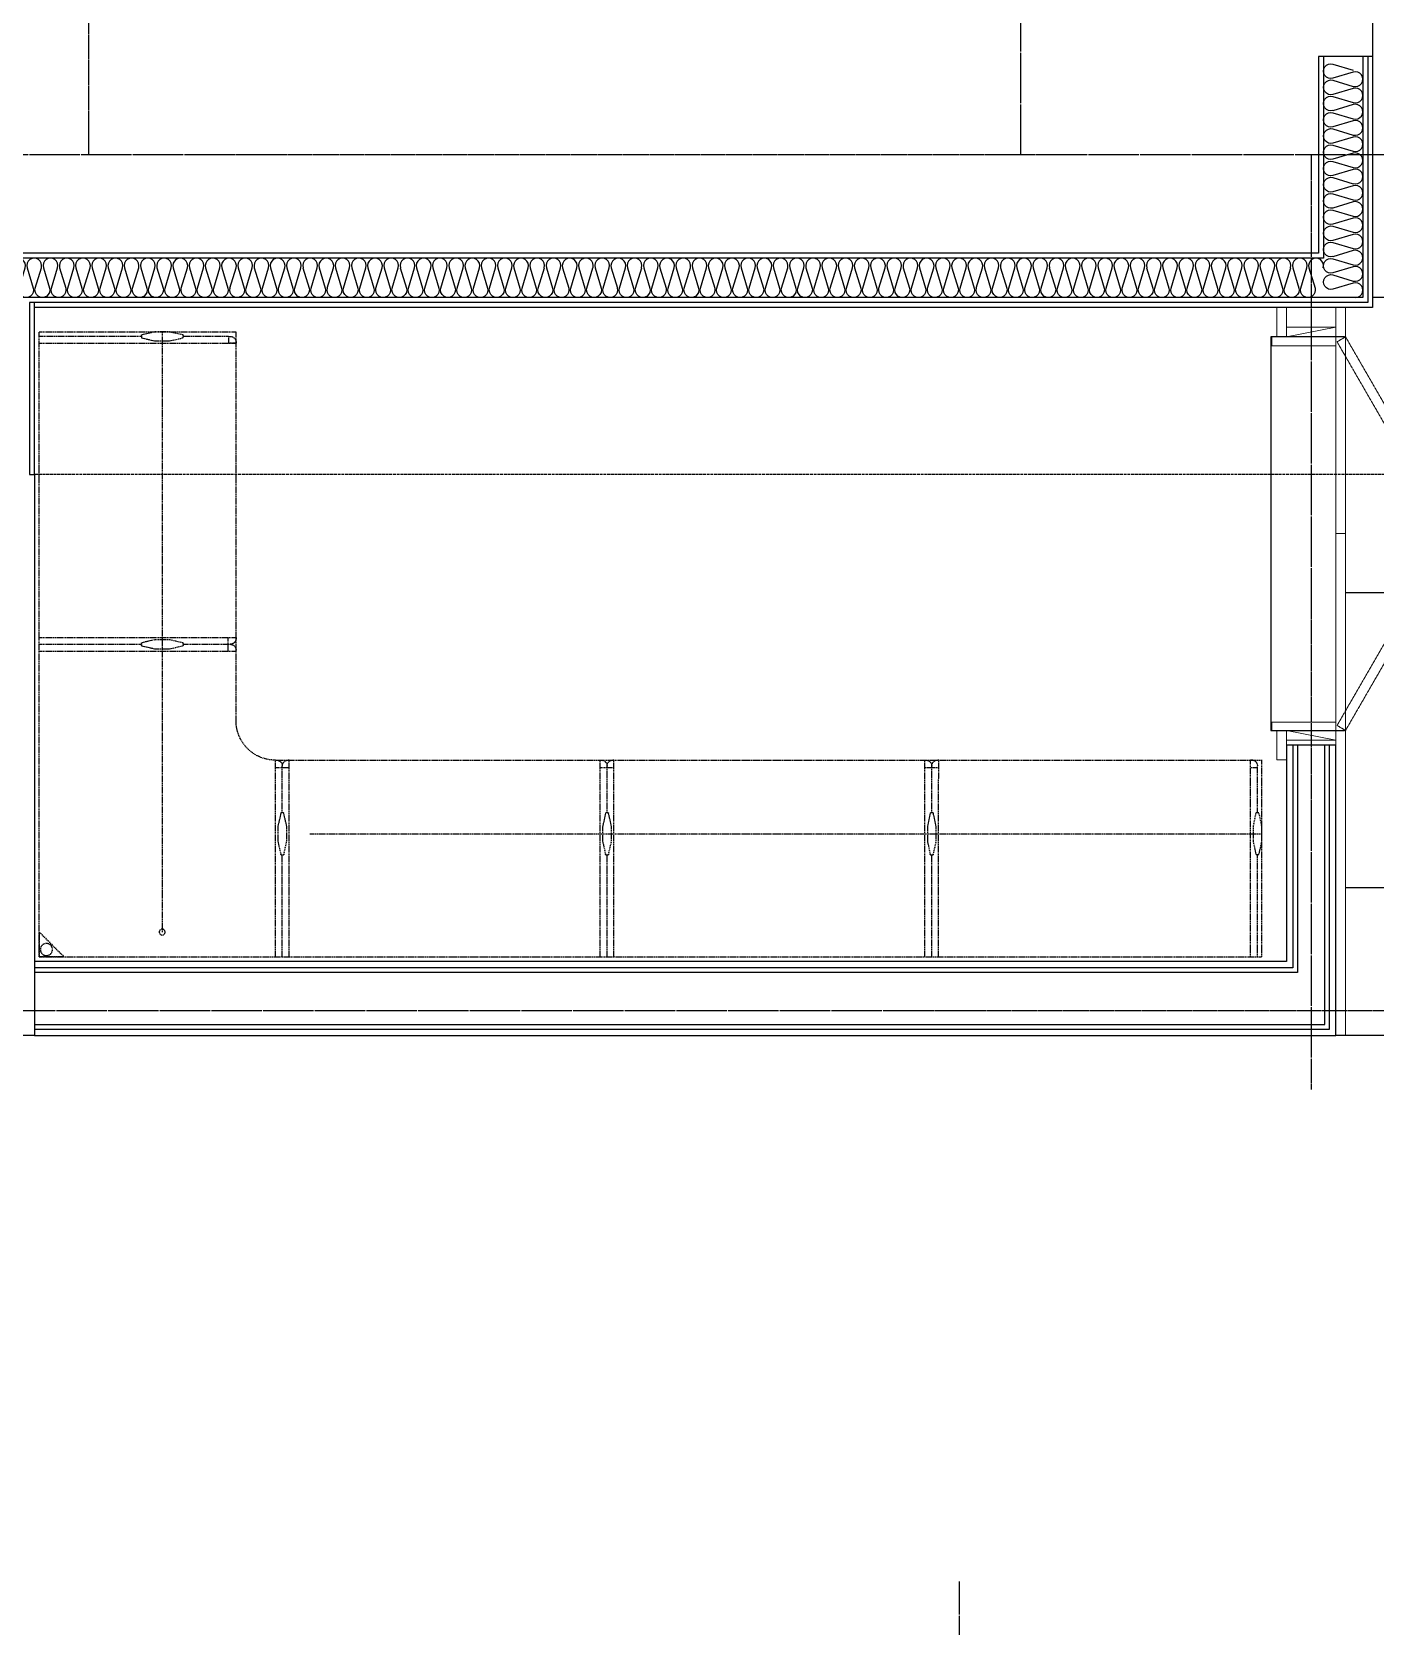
# Model space of a CAD drawing. Header units: millimetres. Extents: x 18456 to 179493, y -203649 to 469211.
# Drawn here: x 109825 to 112555, y 122568 to 125809 of the extents above; entities that cross this region are included whole.
import ezdxf

# ---------------------------------------------------------------- set-up
doc = ezdxf.new("R2010")
doc.units = ezdxf.units.MM
for name, pattern in [('X-평면도(기본형)$0$-HID', [2.5, 1.5, -1]), ('X-평면도(기본형)$0$CEN', [52.5, 50, -1, 0.5, -1]), ('X-평면도(기본형)$0$DASH', [0.35, 0.25, -0.1]), ('X-평면도(기본형)$0$HID2', [7.5, 6, -1.5]), ('X-평면도(기본형)$0$x-ref_plan S1$0$HID', [2.3, 1.5, -0.8])]:
    doc.linetypes.add(name, pattern=pattern)
for name, color, linetype, true_color in [('X-평면도(기본형)$0$4GYP', 4, 'Continuous', 0x00ffff), ('X-평면도(기본형)$0$7GYP', 7, 'Continuous', 0x000000), ('X-평면도(기본형)$0$CEN', 1, 'X-평면도(기본형)$0$CEN', 0xff0000), ('X-평면도(기본형)$0$FUR-KIT', 6, 'Continuous', 0xff00ff), ('X-평면도(기본형)$0$I-FL-FUR(S)', 1, 'X-평면도(기본형)$0$-HID', 0xff0000), ('X-평면도(기본형)$0$INS', 9, 'Continuous', 0x808080), ('X-평면도(기본형)$0$INSUL', 9, 'Continuous', 0x808080), ('X-평면도(기본형)$0$LV', 4, 'Continuous', 0x00ffff), ('X-평면도(기본형)$0$TIL', 5, 'Continuous', 0x0000ff), ('X-평면도(기본형)$0$UIS', 7, 'X-평면도(기본형)$0$HID2', 0x000000), ('X-평면도(기본형)$0$W1', 2, 'Continuous', 0xffff00)]:
    doc.layers.add(name, color=color, linetype=linetype, true_color=true_color)
doc.layers.add('X-평면도(기본형)$0$FUR-FIX', color=6, linetype='Continuous', lineweight=9, true_color=0xff00ff)

# ---------------------------------------------------------------- blocks, each defined once
blk = doc.blocks.new('X-평면도(기본형)$0$A$C610442A9')
at = {"layer": 'X-평면도(기본형)$0$I-FL-FUR(S)', "color": 1, "linetype": 'X-평면도(기본형)$0$DASH', "ltscale": 10, "true_color": 0xff0000}
for p, q in [((0, 0), (0, 2484.9)), ((0, 2484.9), (400, 2484.9)), ((0, 2475.9), (207.5, 2475.9)), ((207.5, 2473.3), (207.5, 2478.5)), ((207.9, 2479), (235, 2484.9)), ((235, 2466.9), (207.9, 2472.8)), ((235, 2484.9), (265, 2484.9)), ((265, 2466.9), (235, 2466.9)), ((249.6, 550, 3), (250, 2484.9)), ((265, 2484.9), (292.1, 2479)), ((292.1, 2472.8), (265, 2466.9)), ((292.5, 2478.5), (292.5, 2473.3)), ((292.5, 2475.9), (388, 2475.9)), ((384, 2475.9), (384, 2461.9)), ((399.6, 480, 8.2), (399.8, 2484.9)), ((400, 2461.9), (400, 2463.9)), ((0, 2461.9), (400, 2461.9)), ((-0.4, 1827.9, 33), (399.6, 1828, 8.2)), ((207.1, 1811.4, 8.2), (207.1, 1816.6, 8.2)), ((207.4, 1817.1, 8.2), (234.6, 1823, 8.2)), ((234.6, 1823, 8.2), (264.6, 1823, 8.2)), ((264.6, 1823, 8.2), (291.7, 1817.1, 8.2)), ((292.1, 1816.6, 8.2), (292.1, 1811.4, 8.2)), ((383.6, 1828, 8.2), (383.6, 1800, 8.2)), ((399.6, 1828, 8.2), (399.6, 1826, 8.2)), ((-0.4, 1813.9, 33), (207.1, 1814, 8.2)), ((-0.4, 1799.9, 33), (399.6, 1800, 8.2)), ((234.6, 1805, 8.2), (207.4, 1810.9, 8.2)), ((264.6, 1805, 8.2), (234.6, 1805, 8.2)), ((291.7, 1810.9, 8.2), (264.6, 1805, 8.2)), ((292.1, 1814, 8.2), (387.6, 1814, 8.2)), ((399.6, 1800, 8.2), (399.6, 1802, 8.2)), ((-0.4, 1167.9, 33), (399.6, 1168, 8.2)), ((383.6, 1168, 8.2), (383.6, 1140, 8.2)), ((399.6, 1168, 8.2), (399.6, 1166, 8.2)), ((-0.4, 1153.9, 33), (207.1, 1154, 8.2)), ((-0.4, 1139.9, 33), (399.6, 1140, 8.2)), ((207.1, 1151.4, 8.2), (207.1, 1156.6, 8.2)), ((207.4, 1157.1, 8.2), (234.6, 1163, 8.2)), ((234.6, 1145, 8.2), (207.4, 1150.9, 8.2)), ((234.6, 1163, 8.2), (264.6, 1163, 8.2)), ((264.6, 1145, 8.2), (234.6, 1145, 8.2)), ((264.6, 1163, 8.2), (291.7, 1157.1, 8.2)), ((291.7, 1150.9, 8.2), (264.6, 1145, 8.2)), ((292.1, 1156.6, 8.2), (292.1, 1151.4, 8.2)), ((292.1, 1154, 8.2), (387.6, 1154, 8.2)), ((399.6, 1140, 8.2), (399.6, 1142, 8.2)), ((-0.4, 507.9, 33), (399.6, 508, 8.2)), ((-0.4, 493.9, 33), (207.1, 494, 8.2)), ((207.1, 491.4, 8.2), (207.1, 496.6, 8.2)), ((207.4, 497.1, 8.2), (234.6, 503, 8.2)), ((234.6, 485, 8.2), (207.4, 490.9, 8.2)), ((234.6, 503, 8.2), (264.6, 503, 8.2)), ((264.6, 503, 8.2), (291.7, 497.1, 8.2)), ((291.7, 490.9, 8.2), (264.6, 485, 8.2)), ((292.1, 496.6, 8.2), (292.1, 491.4, 8.2)), ((292.1, 494, 8.2), (387.6, 494, 8.2)), ((383.6, 508, 8.2), (383.6, 480, 8.2)), ((399.6, 508, 8.2), (399.6, 506, 8.2)), ((-0.4, 479.9, 33), (399.6, 480, 8.2)), ((264.6, 485, 8.2), (234.6, 485, 8.2)), ((399.6, 480, 8.2), (399.6, 482, 8.2)), ((479.5, 400, 11.4), (1270, 400, 24.8)), ((621.1, 0, 37.2), (621, 400, 12.4)), ((621, 400, 12.4), (623, 400, 12.4)), ((649, 400, 12.4), (647, 400, 12.4)), ((649.1, 0, 37.2), (649, 400, 12.4)), ((1247, 400), (1247, 384.5)), ((1249, 400), (1247, 400)), ((1247, 0), (1247, 400)), ((1270, 0), (1270, 400)), ((621, 384, 12.4), (649, 384, 12.4)), ((635, 292.5, 12.4), (635, 388, 12.4)), ((1261, 384.5), (1247, 384.5)), ((1261, 384.5), (1261, 388)), ((1261, 384.5), (1261, 292.5)), ((626, 265, 12.4), (631.9, 292.1, 12.4)), ((632.4, 292.5, 12.4), (637.6, 292.5, 12.4)), ((638.1, 292.1, 12.4), (644, 265, 12.4)), ((1252, 265), (1257.9, 292.1)), ((1258.4, 292.5), (1263.6, 292.5)), ((1264.1, 292.1), (1270, 265)), ((626, 235, 12.4), (626, 265, 12.4)), ((644, 265, 12.4), (644, 235, 12.4)), ((1252, 235), (1252, 265)), ((1270, 265), (1270, 235)), ((1270, 249.8), (50, 249.8)), ((631.9, 207.9, 12.4), (626, 235, 12.4)), ((644, 235, 12.4), (638.1, 207.9, 12.4)), ((1257.9, 207.9), (1252, 235)), ((1270, 235), (1264.1, 207.9)), ((637.6, 207.5, 12.4), (632.4, 207.5, 12.4)), ((635.1, 0, 37.1), (635, 207.5, 12.4)), ((1263.6, 207.5), (1258.4, 207.5)), ((1261, 207.5), (1261, 0)), ((50, 0), (0, 50)), ((0, 50), (0, 0)), ((0, 0), (1270, 0, 24.8)), ((50, 0), (0, 0))]:
    blk.add_line(p, q, dxfattribs=at)
for centre, radius in [((50, 249.8), 6), ((14.5, 14.5), 12.3)]:
    blk.add_circle(centre, radius, dxfattribs=at)
for centre, radius, start, end in [((208, 2478.5), 0.5, 102.308, 180), ((208, 2473.3), 0.5, 180, 257.692), ((292, 2478.5), 0.5, 0, 77.692), ((292, 2473.3), 0.5, 282.308, 0), ((388, 2463.9), 12, 0, 90), ((207.6, 1816.6, 8.2), 0.5, 102.308, 180), ((291.6, 1816.6, 8.2), 0.5, 0, 77.692), ((387.6, 1826, 8.2), 12, 270, 0), ((207.6, 1811.4, 8.2), 0.5, 180, 257.692), ((291.6, 1811.4, 8.2), 0.5, 282.308, 0), ((387.6, 1802, 8.2), 12, 0, 90), ((207.6, 1156.6, 8.2), 0.5, 102.308, 180), ((207.6, 1151.4, 8.2), 0.5, 180, 257.692), ((291.6, 1156.6, 8.2), 0.5, 0, 77.692), ((291.6, 1151.4, 8.2), 0.5, 282.308, 0), ((387.6, 1166, 8.2), 12, 270, 0), ((387.6, 1142, 8.2), 12, 0, 90), ((207.6, 496.6, 8.2), 0.5, 102.308, 180), ((207.6, 491.4, 8.2), 0.5, 180, 257.692), ((291.6, 496.6, 8.2), 0.5, 0, 77.692), ((291.6, 491.4, 8.2), 0.5, 282.308, 0), ((387.6, 506, 8.2), 12, 270, 0), ((387.6, 482, 8.2), 12, 0, 90), ((623, 388, 12.4), 12, 0, 90), ((647, 388, 12.4), 12, 90, 180), ((1249, 388), 12, 0, 90), ((632.4, 292, 12.4), 0.5, 90, 167.692), ((637.6, 292, 12.4), 0.5, 12.308, 90), ((1258.4, 292), 0.5, 90, 167.692), ((1263.6, 292), 0.5, 12.308, 90), ((632.4, 208, 12.4), 0.5, 192.308, 270), ((637.6, 208, 12.4), 0.5, 270, 347.692), ((1258.4, 208), 0.5, 192.308, 270), ((1263.6, 208), 0.5, 270, 347.692)]:
    blk.add_arc(centre, radius, start, end, dxfattribs=at)
at = {"layer": 'X-평면도(기본형)$0$I-FL-FUR(S)', "color": 1, "linetype": 'X-평면도(기본형)$0$DASH', "ltscale": 10, "true_color": 0xff0000, "extrusion": (-0.032661, 0.006835, 0.999443)}
blk.add_arc((-568, 371.2, -1.5), 80, 281.814, 11.814, dxfattribs=at)
blk = doc.blocks.new('X-평면도(기본형)$0$A$C04B05B29')
at = {"layer": 'X-평면도(기본형)$0$FUR-FIX', "color": 6, "true_color": 0xff00ff}
for p, q in [((-803, 0, 0), (-803, -130, 0)), ((-38, -130, 0), (-38, 0, 0)), ((-20, -130, 0), (-20, 20, 0)), ((-20, -100, 0), (0, 0)), ((-820, -100, 0), (-840, 0)), ((-880, -100, 0), (-880, -120, 0)), ((-880, -100, 0), (-820, -100, 0)), ((-880, -120, 0), (-820, -120, 0)), ((40, -100, 0), (-20, -100, 0)), ((40, -120, 0), (-20, -120, 0)), ((40, -100, 0), (40, -120, 0)), ((-803, -130, 0), (-820, -130, 0)), ((-20, -130, 0), (-38, -130, 0))]:
    blk.add_line(p, q, dxfattribs=at)
at = {"layer": 'X-평면도(기본형)$0$FUR-FIX', "color": 1, "linetype": 'X-평면도(기본형)$0$x-ref_plan S1$0$HID', "ltscale": 0.5, "true_color": 0xff0000}
for points in [[(-810, 2.7), (-820, 20), (-473.6, 220), (-463.6, 202.7)], [(-30, 2.7), (-20, 20), (-366.4, 220), (-376.4, 202.7)]]:
    blk.add_lwpolyline(points, close=True, dxfattribs=at)
at = {"layer": 'X-평면도(기본형)$0$FUR-FIX', "color": 6, "true_color": 0xff00ff}
for points in [[(-820, 0), (-820, 20), (-1440, 20), (-1440, 0)], [(40, 20), (40, 0), (-20, 0), (-20, 20)], [(-20, -100), (-20, 0), (0, 0), (0, -100)], [(-820, -100), (-820, 0), (-840, 0), (-840, -100)]]:
    blk.add_lwpolyline(points, close=True, dxfattribs=at)
at = {"layer": 'X-평면도(기본형)$0$FUR-FIX', "color": 8, "ltscale": 20, "true_color": 0x808080}
for points in [[(-820, 20), (-420, 20), (-420, 0), (-820, 0)], [(-20, 20), (-420, 20), (-420, 0), (-20, 0)]]:
    blk.add_lwpolyline(points, close=True, dxfattribs=at)
at = {"layer": 'X-평면도(기본형)$0$FUR-KIT', "linetype": 'Continuous'}
for p, q in [((-820, -132, 0), (-820, 18, 0)), ((-20, 18, 0), (-20, -132, 0)), ((-20, -132, 0), (-820, -132, 0))]:
    blk.add_line(p, q, dxfattribs=at)
blk = doc.blocks.new('X-평면도(기본형)$0$is3')
at = {"layer": 'X-평면도(기본형)$0$INS'}
for points in [[(0, -350), (0, 0), (10, 0)], [(200, -350), (200, 0), (190, 0)]]:
    blk.add_lwpolyline(points, dxfattribs=at)
at = {"layer": 'X-평면도(기본형)$0$W1'}
for points in [[(10, 0), (10, -350), (0, -350)], [(190, 0), (190, -350), (200, -350)]]:
    blk.add_lwpolyline(points, dxfattribs=at)
blk = doc.blocks.new('U137 (X-평면도(기본형)$0$ins-l)')
at = {"layer": 'X-평면도(기본형)$0$INSUL', "color": 8, "true_color": 0x808080}
for p, q in [((36.9, 24.2), (21.4, 75.8)), ((57.5, 75.8), (42, 24.2)), ((78.1, 24.2), (62.6, 75.8)), ((98.7, 75.8), (83.2, 24.2)), ((119.3, 24.2), (103.8, 75.8)), ((139.9, 75.8), (124.5, 24.2)), ((160.5, 24.2), (145.1, 75.8)), ((181.1, 75.8), (165.7, 24.2)), ((201.7, 24.2), (186.3, 75.8)), ((222.3, 75.8), (206.9, 24.2)), ((243, 24.2), (227.5, 75.8)), ((263.6, 75.8), (248.1, 24.2)), ((284.2, 24.2), (268.7, 75.8)), ((304.8, 75.8), (289.3, 24.2)), ((325.4, 24.2), (309.9, 75.8)), ((346, 75.8), (330.6, 24.2)), ((366.6, 24.2), (351.2, 75.8)), ((387.2, 75.8), (371.8, 24.2)), ((407.8, 24.2), (392.4, 75.8)), ((428.4, 75.8), (413, 24.2)), ((449.1, 24.2), (433.6, 75.8)), ((469.7, 75.8), (454.2, 24.2)), ((490.3, 24.2), (474.8, 75.8)), ((510.9, 75.8), (495.4, 24.2)), ((531.5, 24.2), (516, 75.8)), ((552.1, 75.8), (536.6, 24.2)), ((572.7, 24.2), (557.3, 75.8)), ((593.3, 75.8), (577.9, 24.2))]:
    blk.add_line(p, q, dxfattribs=at)
at = {"layer": 'X-평면도(기본형)$0$INSUL', "color": 8, "true_color": 0x808080, "extrusion": (0, 0, -1)}
for centre in [(-39.4, 81.2), (-80.7, 81.2), (-121.9, 81.2), (-163.1, 81.2), (-204.3, 81.2), (-245.5, 81.2), (-286.8, 81.2), (-328, 81.2), (-369.2, 81.2), (-410.4, 81.2), (-451.6, 81.2), (-492.9, 81.2), (-534.1, 81.2), (-575.3, 81.2)]:
    blk.add_arc(centre, 18.8, 343.3008, 196.6992, dxfattribs=at)
at = {"layer": 'X-평면도(기본형)$0$INSUL', "color": 8, "true_color": 0x808080}
for centre in [(18.8, 18.8), (60, 18.8), (101.3, 18.8), (142.5, 18.8), (183.7, 18.8), (224.9, 18.8), (266.1, 18.8), (307.4, 18.8), (348.6, 18.8), (389.8, 18.8), (431, 18.8), (472.2, 18.8), (513.5, 18.8), (554.7, 18.8)]:
    blk.add_arc(centre, 18.8, 163.3008, 16.6992, dxfattribs=at)
blk = doc.blocks.new('U153 (X-평면도(기본형)$0$ins-l)')
at = {"layer": 'X-평면도(기본형)$0$INSUL', "color": 8, "true_color": 0x808080}
for p, q in [((36.9, 24.2), (21.4, 75.8)), ((57.5, 75.8), (42, 24.2)), ((78.1, 24.2), (62.6, 75.8)), ((98.7, 75.8), (83.2, 24.2)), ((119.3, 24.2), (103.8, 75.8)), ((139.9, 75.8), (124.5, 24.2)), ((160.5, 24.2), (145.1, 75.8)), ((181.1, 75.8), (165.7, 24.2)), ((201.7, 24.2), (186.3, 75.8)), ((222.3, 75.8), (206.9, 24.2)), ((243, 24.2), (227.5, 75.8)), ((263.6, 75.8), (248.1, 24.2)), ((284.2, 24.2), (268.7, 75.8)), ((304.8, 75.8), (289.3, 24.2)), ((325.4, 24.2), (309.9, 75.8)), ((346, 75.8), (330.6, 24.2)), ((366.6, 24.2), (351.2, 75.8)), ((387.2, 75.8), (371.8, 24.2)), ((407.8, 24.2), (392.4, 75.8)), ((428.4, 75.8), (413, 24.2)), ((449.1, 24.2), (433.6, 75.8)), ((469.7, 75.8), (454.2, 24.2)), ((490.3, 24.2), (474.8, 75.8)), ((510.9, 75.8), (495.4, 24.2)), ((531.5, 24.2), (516, 75.8)), ((552.1, 75.8), (536.6, 24.2)), ((572.7, 24.2), (557.3, 75.8)), ((593.3, 75.8), (577.9, 24.2)), ((613.9, 24.2), (598.5, 75.8)), ((634.5, 75.8), (619.1, 24.2)), ((655.2, 24.2), (639.7, 75.8)), ((675.8, 75.8), (660.3, 24.2)), ((696.4, 24.2), (680.9, 75.8)), ((717, 75.8), (701.5, 24.2)), ((737.6, 24.2), (722.1, 75.8)), ((758.2, 75.8), (742.7, 24.2)), ((778.8, 24.2), (763.4, 75.8)), ((799.4, 75.8), (784, 24.2)), ((820, 24.2), (804.6, 75.8)), ((840.6, 75.8), (825.2, 24.2)), ((861.3, 24.2), (845.8, 75.8)), ((881.9, 75.8), (866.4, 24.2)), ((902.5, 24.2), (887, 75.8)), ((923.1, 75.8), (907.6, 24.2)), ((943.7, 24.2), (928.2, 75.8)), ((964.3, 75.8), (948.8, 24.2)), ((984.9, 24.2), (969.5, 75.8)), ((1005.5, 75.8), (990.1, 24.2)), ((1026.1, 24.2), (1010.7, 75.8)), ((1046.7, 75.8), (1031.3, 24.2)), ((1067.4, 24.2), (1051.9, 75.8)), ((1088, 75.8), (1072.5, 24.2)), ((1108.6, 24.2), (1093.1, 75.8)), ((1129.2, 75.8), (1113.7, 24.2)), ((1149.8, 24.2), (1134.3, 75.8)), ((1170.4, 75.8), (1154.9, 24.2)), ((1191, 24.2), (1175.6, 75.8)), ((1211.6, 75.8), (1196.2, 24.2)), ((1232.2, 24.2), (1216.8, 75.8)), ((1252.8, 75.8), (1237.4, 24.2)), ((1273.5, 24.2), (1258, 75.8)), ((1294.1, 75.8), (1278.6, 24.2)), ((1314.7, 24.2), (1299.2, 75.8)), ((1335.3, 75.8), (1319.8, 24.2)), ((1355.9, 24.2), (1340.4, 75.8)), ((1376.5, 75.8), (1361, 24.2)), ((1397.1, 24.2), (1381.7, 75.8)), ((1417.7, 75.8), (1402.3, 24.2)), ((1438.3, 24.2), (1422.9, 75.8)), ((1458.9, 75.8), (1443.5, 24.2)), ((1479.5, 24.2), (1464.1, 75.8)), ((1500.2, 75.8), (1484.7, 24.2)), ((1520.8, 24.2), (1505.3, 75.8)), ((1541.4, 75.8), (1525.9, 24.2)), ((1562, 24.2), (1546.5, 75.8)), ((1582.6, 75.8), (1567.1, 24.2)), ((1603.2, 24.2), (1587.8, 75.8)), ((1623.8, 75.8), (1608.4, 24.2)), ((1644.4, 24.2), (1629, 75.8)), ((1665, 75.8), (1649.6, 24.2)), ((1685.6, 24.2), (1670.2, 75.8)), ((1706.3, 75.8), (1690.8, 24.2)), ((1726.9, 24.2), (1711.4, 75.8)), ((1747.5, 75.8), (1732, 24.2)), ((1768.1, 24.2), (1752.6, 75.8)), ((1788.7, 75.8), (1773.2, 24.2)), ((1809.3, 24.2), (1793.8, 75.8)), ((1829.9, 75.8), (1814.5, 24.2)), ((1850.5, 24.2), (1835.1, 75.8)), ((1871.1, 75.8), (1855.7, 24.2)), ((1891.7, 24.2), (1876.3, 75.8)), ((1912.4, 75.8), (1896.9, 24.2)), ((1933, 24.2), (1917.5, 75.8)), ((1953.6, 75.8), (1938.1, 24.2)), ((1974.2, 24.2), (1958.7, 75.8)), ((1994.8, 75.8), (1979.3, 24.2)), ((2015.4, 24.2), (1999.9, 75.8)), ((2036, 75.8), (2020.6, 24.2)), ((2056.6, 24.2), (2041.2, 75.8)), ((2077.2, 75.8), (2061.8, 24.2)), ((2097.8, 24.2), (2082.4, 75.8)), ((2118.5, 75.8), (2103, 24.2)), ((2139.1, 24.2), (2123.6, 75.8)), ((2159.7, 75.8), (2144.2, 24.2)), ((2180.3, 24.2), (2164.8, 75.8)), ((2200.9, 75.8), (2185.4, 24.2)), ((2221.5, 24.2), (2206, 75.8)), ((2242.1, 75.8), (2226.7, 24.2)), ((2262.7, 24.2), (2247.3, 75.8)), ((2283.3, 75.8), (2267.9, 24.2)), ((2303.9, 24.2), (2288.5, 75.8)), ((2324.6, 75.8), (2309.1, 24.2)), ((2345.2, 24.2), (2329.7, 75.8)), ((2365.8, 75.8), (2350.3, 24.2)), ((2386.4, 24.2), (2370.9, 75.8)), ((2407, 75.8), (2391.5, 24.2)), ((2427.6, 24.2), (2412.1, 75.8)), ((2448.2, 75.8), (2432.8, 24.2)), ((2468.8, 24.2), (2453.4, 75.8)), ((2489.4, 75.8), (2474, 24.2)), ((2510, 24.2), (2494.6, 75.8)), ((2530.7, 75.8), (2515.2, 24.2)), ((2551.3, 24.2), (2535.8, 75.8)), ((2571.9, 75.8), (2556.4, 24.2)), ((2592.5, 24.2), (2577, 75.8)), ((2613.1, 75.8), (2597.6, 24.2)), ((2633.7, 24.2), (2618.2, 75.8)), ((2654.3, 75.8), (2638.9, 24.2)), ((2674.9, 24.2), (2659.5, 75.8)), ((2695.5, 75.8), (2680.1, 24.2)), ((2716.1, 24.2), (2700.7, 75.8)), ((2736.7, 75.8), (2721.3, 24.2)), ((2757.4, 24.2), (2741.9, 75.8)), ((2778, 75.8), (2762.5, 24.2)), ((2798.6, 24.2), (2783.1, 75.8)), ((2819.2, 75.8), (2803.7, 24.2)), ((2839.8, 24.2), (2824.3, 75.8)), ((2860.4, 75.8), (2845, 24.2)), ((2881, 24.2), (2865.6, 75.8)), ((2901.6, 75.8), (2886.2, 24.2)), ((2922.2, 24.2), (2906.8, 75.8)), ((2942.8, 75.8), (2927.4, 24.2)), ((2963.5, 24.2), (2948, 75.8)), ((2984.1, 75.8), (2968.6, 24.2)), ((3004.7, 24.2), (2989.2, 75.8)), ((3025.3, 75.8), (3009.8, 24.2)), ((3045.9, 24.2), (3030.4, 75.8)), ((3066.5, 75.8), (3051, 24.2)), ((3087.1, 24.2), (3071.7, 75.8)), ((3107.7, 75.8), (3092.3, 24.2)), ((3128.3, 24.2), (3112.9, 75.8)), ((3148.9, 75.8), (3133.5, 24.2)), ((3169.6, 24.2), (3154.1, 75.8)), ((3190.2, 75.8), (3174.7, 24.2)), ((3210.8, 24.2), (3195.3, 75.8)), ((3231.4, 75.8), (3215.9, 24.2)), ((3252, 24.2), (3236.5, 75.8)), ((3272.6, 75.8), (3257.1, 24.2)), ((3293.2, 24.2), (3277.8, 75.8)), ((3313.8, 75.8), (3298.4, 24.2)), ((3334.4, 24.2), (3319, 75.8)), ((3355, 75.8), (3339.6, 24.2)), ((3375.7, 24.2), (3360.2, 75.8)), ((3396.3, 75.8), (3380.8, 24.2)), ((3416.9, 24.2), (3401.4, 75.8)), ((3437.5, 75.8), (3422, 24.2)), ((3458.1, 24.2), (3442.6, 75.8)), ((3478.7, 75.8), (3463.2, 24.2)), ((3499.3, 24.2), (3483.9, 75.8)), ((3519.9, 75.8), (3504.5, 24.2)), ((3540.5, 24.2), (3525.1, 75.8)), ((3561.1, 75.8), (3545.7, 24.2)), ((3581.8, 24.2), (3566.3, 75.8)), ((3602.4, 75.8), (3586.9, 24.2))]:
    blk.add_line(p, q, dxfattribs=at)
at = {"layer": 'X-평면도(기본형)$0$INSUL', "color": 8, "true_color": 0x808080, "extrusion": (0, 0, -1)}
for centre in [(-39.4, 81.2), (-80.7, 81.2), (-121.9, 81.2), (-163.1, 81.2), (-204.3, 81.2), (-245.5, 81.2), (-286.8, 81.2), (-328, 81.2), (-369.2, 81.2), (-410.4, 81.2), (-451.6, 81.2), (-492.9, 81.2), (-534.1, 81.2), (-575.3, 81.2), (-616.5, 81.2), (-657.7, 81.2), (-699, 81.2), (-740.2, 81.2), (-781.4, 81.2), (-822.6, 81.2), (-863.8, 81.2), (-905.1, 81.2), (-946.3, 81.2), (-987.5, 81.2), (-1028.7, 81.2), (-1069.9, 81.2), (-1111.1, 81.2), (-1152.4, 81.2), (-1193.6, 81.2), (-1234.8, 81.2), (-1276, 81.2), (-1317.2, 81.2), (-1358.5, 81.2), (-1399.7, 81.2), (-1440.9, 81.2), (-1482.1, 81.2), (-1523.3, 81.2), (-1564.6, 81.2), (-1605.8, 81.2), (-1647, 81.2), (-1688.2, 81.2), (-1729.4, 81.2), (-1770.7, 81.2), (-1811.9, 81.2), (-1853.1, 81.2), (-1894.3, 81.2), (-1935.5, 81.2), (-1976.8, 81.2), (-2018, 81.2), (-2059.2, 81.2), (-2100.4, 81.2), (-2141.6, 81.2), (-2182.9, 81.2), (-2224.1, 81.2), (-2265.3, 81.2), (-2306.5, 81.2), (-2347.7, 81.2), (-2389, 81.2), (-2430.2, 81.2), (-2471.4, 81.2), (-2512.6, 81.2), (-2553.8, 81.2), (-2595.1, 81.2), (-2636.3, 81.2), (-2677.5, 81.2), (-2718.7, 81.2), (-2759.9, 81.2), (-2801.2, 81.2), (-2842.4, 81.2), (-2883.6, 81.2), (-2924.8, 81.2), (-2966, 81.2), (-3007.3, 81.2), (-3048.5, 81.2), (-3089.7, 81.2), (-3130.9, 81.2), (-3172.1, 81.2), (-3213.4, 81.2), (-3254.6, 81.2), (-3295.8, 81.2), (-3337, 81.2), (-3378.2, 81.2), (-3419.4, 81.2), (-3460.7, 81.2), (-3501.9, 81.2), (-3543.1, 81.2), (-3584.3, 81.2)]:
    blk.add_arc(centre, 18.8, 343.3008, 196.6992, dxfattribs=at)
at = {"layer": 'X-평면도(기본형)$0$INSUL', "color": 8, "true_color": 0x808080}
for centre in [(18.8, 18.8), (60, 18.8), (101.3, 18.8), (142.5, 18.8), (183.7, 18.8), (224.9, 18.8), (266.1, 18.8), (307.4, 18.8), (348.6, 18.8), (389.8, 18.8), (431, 18.8), (472.2, 18.8), (513.5, 18.8), (554.7, 18.8), (595.9, 18.8), (637.1, 18.8), (678.3, 18.8), (719.6, 18.8), (760.8, 18.8), (802, 18.8), (843.2, 18.8), (884.4, 18.8), (925.7, 18.8), (966.9, 18.8), (1008.1, 18.8), (1049.3, 18.8), (1090.5, 18.8), (1131.8, 18.8), (1173, 18.8), (1214.2, 18.8), (1255.4, 18.8), (1296.6, 18.8), (1337.9, 18.8), (1379.1, 18.8), (1420.3, 18.8), (1461.5, 18.8), (1502.7, 18.8), (1544, 18.8), (1585.2, 18.8), (1626.4, 18.8), (1667.6, 18.8), (1708.8, 18.8), (1750.1, 18.8), (1791.3, 18.8), (1832.5, 18.8), (1873.7, 18.8), (1914.9, 18.8), (1956.2, 18.8), (1997.4, 18.8), (2038.6, 18.8), (2079.8, 18.8), (2121, 18.8), (2162.2, 18.8), (2203.5, 18.8), (2244.7, 18.8), (2285.9, 18.8), (2327.1, 18.8), (2368.3, 18.8), (2409.6, 18.8), (2450.8, 18.8), (2492, 18.8), (2533.2, 18.8), (2574.4, 18.8), (2615.7, 18.8), (2656.9, 18.8), (2698.1, 18.8), (2739.3, 18.8), (2780.5, 18.8), (2821.8, 18.8), (2863, 18.8), (2904.2, 18.8), (2945.4, 18.8), (2986.6, 18.8), (3027.9, 18.8), (3069.1, 18.8), (3110.3, 18.8), (3151.5, 18.8), (3192.7, 18.8), (3234, 18.8), (3275.2, 18.8), (3316.4, 18.8), (3357.6, 18.8), (3398.8, 18.8), (3440.1, 18.8), (3481.3, 18.8), (3522.5, 18.8), (3563.7, 18.8)]:
    blk.add_arc(centre, 18.8, 163.3008, 16.6992, dxfattribs=at)

msp = doc.modelspace()

# ---------------------------------------------------------------- linework, layer by layer
at = {"layer": 'X-평면도(기본형)$0$4GYP'}
for p, q in [((112539.6, 125758.9), (112539.6, 125258.9)), ((112549.6, 125758.9), (112549.6, 125248.9)), ((112539.6, 125258.9), (109829.6, 125258.9)), ((112549.6, 125248.9), (109829.6, 125248.9))]:
    msp.add_line(p, q, dxfattribs=at)
at = {"layer": 'X-평면도(기본형)$0$7GYP'}
for points in [[(109829.6, 123790.9), (112452.6, 123790.9), (112452.6, 124358.9)], [(109829.6, 123781.4), (112462.1, 123781.4), (112462.1, 124358.9)], [(109829.6, 123768.9), (112474.6, 123768.9), (112474.6, 124358.9)], [(112396.6, 124358.9), (112396.6, 123896.9), (109829.6, 123896.9)], [(112387.1, 124358.9), (112387.1, 123906.4), (109829.6, 123906.4)], [(112374.6, 124358.9), (112374.6, 123918.9), (109829.6, 123918.9)], [(112474.6, 124358.9), (112374.6, 124358.9)], [(109829.6, 123918.9), (109829.6, 123768.9)]]:
    msp.add_lwpolyline(points, dxfattribs=at)
at = {"layer": 'X-평면도(기본형)$0$CEN'}
for p, q in [((111834.6, 125558.9), (111834.6, 129728.9)), ((109939.6, 129268.9), (109939.6, 125558.9)), ((117429.6, 125558.9), (109529.6, 125558.9)), ((112424.6, 125558.9), (112424.6, 123658.9)), ((114229.6, 123818.9), (109729.6, 123818.9)), ((111709.6, 115293.9), (111709.6, 122658.9))]:
    msp.add_line(p, q, dxfattribs=at)
at = {"layer": 'X-평면도(기본형)$0$INS'}
for p, q in [((112449.6, 125758.9), (112449.6, 125348.9)), ((112529.6, 125758.9), (112529.6, 125268.9)), ((112449.6, 125348.9), (109729.6, 125348.9)), ((112529.6, 125268.9), (109649.6, 125268.9))]:
    msp.add_line(p, q, dxfattribs=at)
at = {"layer": 'X-평면도(기본형)$0$LV'}
for p, q in [((113686.6, 124068.9), (112494.6, 124068.9)), ((113704.6, 123768.9), (112474.6, 123768.9))]:
    msp.add_line(p, q, dxfattribs=at)
at = {"layer": 'X-평면도(기본형)$0$TIL'}
for p, q in [((113619.6, 125268.9), (112549.6, 125268.9)), ((113686.6, 124668.9), (112494.6, 124668.9))]:
    msp.add_line(p, q, dxfattribs=at)
at = {"layer": 'X-평면도(기본형)$0$UIS'}
msp.add_lwpolyline([(114104.6, 124908.9), (109829.6, 124908.9)], dxfattribs=at)
at = {"layer": 'X-평면도(기본형)$0$W1'}
for p, q in [((112549.6, 125858.9), (112549.6, 125758.9)), ((112439.6, 125758.9), (112439.6, 125358.9)), ((112549.6, 125758.9), (112439.6, 125758.9)), ((112439.6, 125358.9), (109739.6, 125358.9)), ((109829.6, 124908.9), (109829.6, 123768.9)), ((109829.6, 123768.9), (107939.6, 123768.9))]:
    msp.add_line(p, q, dxfattribs=at)

# ---------------------------------------------------------------- block references
at = {"xscale": -1, "rotation": 270}
msp.add_blockref('X-평면도(기본형)$0$A$C04B05B29', (112474.6, 125208.9), dxfattribs=at)
at = {"layer": 'X-평면도(기본형)$0$I-FL-FUR(S)', "xscale": -1, "rotation": 270}
msp.add_blockref('X-평면도(기본형)$0$A$C610442A9', (109839.6, 123928.9), dxfattribs=at)
at = {"layer": 'X-평면도(기본형)$0$INSUL', "xscale": 0.7999999999999996, "yscale": 0.7999999999999996, "zscale": 0.7999999999999996}
for name, p, rotation in [('U137 (X-평면도(기본형)$0$ins-l)', (112529.6, 125268.9), 89.99999999999999), ('U153 (X-평면도(기본형)$0$ins-l)', (112449.6, 125348.9), 180)]:
    msp.add_blockref(name, p, dxfattribs=dict(at, rotation=rotation))
at = {"layer": 'X-평면도(기본형)$0$W1'}
msp.add_blockref('X-평면도(기본형)$0$is3', (109629.6, 125258.9), dxfattribs=at)

doc.saveas('drawing.dxf')
